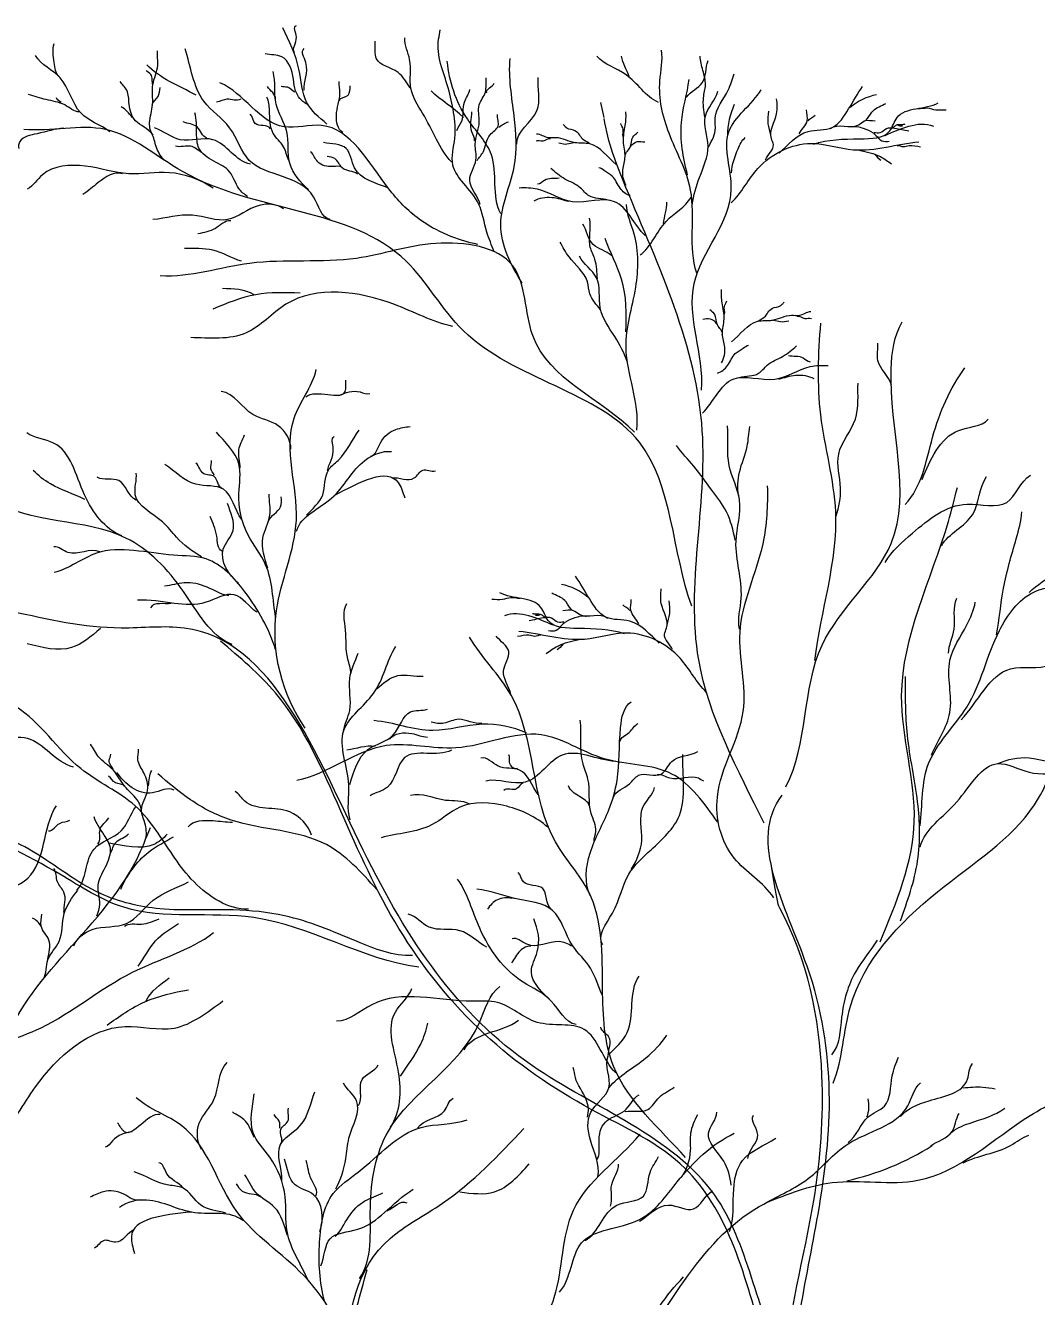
# Model space of a CAD drawing. Header units: millimetres. Extents: x 61831 to 121408, y 302 to 24841.
# Drawn here: x 84908 to 85851, y 19308 to 20492 of the extents above; entities that cross this region are included whole.
import ezdxf

# ---------------------------------------------------------------- set-up
doc = ezdxf.new("R2010")
doc.units = ezdxf.units.MM

# ---------------------------------------------------------------- blocks, each defined once
blk = doc.blocks.new('A$C402D241F')
at = {"color": 72}
for points in [[(1305.7, 6414.4), (1302.6, 6428.5)], [(1279.2, 6391.3), (1269.4, 6389.5), (1263.4, 6390.5)], [(1557.5, 6380.3), (1560.4, 6376.9), (1563.2, 6374.9)], [(1461.6, 6226.2), (1471.5, 6224.4), (1477.4, 6225.4)], [(1267.5, 5924.6), (1264.7, 5921.2), (1261.8, 5919.1)]]:
    blk.add_lwpolyline(points, dxfattribs=at)
for centre, radius, start, end in [((1569.2, 6383.6), 53, 100.9051, 130.5079), ((1494.2, 6396.6), 73.9, 155.894, 179.06), ((1255.9, 5927.9), 53, 49.4921, 79.0949), ((1479.5, 5665), 245.4, 282.2302, 302.3807)]:
    blk.add_arc(centre, radius, start, end, dxfattribs=at)
for points, start_tangent, end_tangent in [([(1017.2, 6474.8), (1019, 6489.4), (1019, 6500.2)], (-0.545181, 0.838318), (0.957846, 0.287281)), ([(1163.5, 6373.3), (1149.6, 6394.1), (1136.4, 6418.7), (1125.7, 6441.4), (1124.5, 6468.5), (1120, 6488.6)], (-0.721391, 0.692528), (0.073914, 0.997265)), ([(1203.2, 6289.6), (1196.3, 6307.9), (1188.7, 6334.3), (1174.8, 6353.2), (1164.8, 6370.2), (1166.6, 6395.4), (1165.4, 6419.3), (1160.4, 6442), (1151.5, 6487.4), (1152.8, 6496.2)], (-0.342034, 0.939687), (0, 1)), ([(798.3, 6452.8), (793.5, 6465.8), (793.5, 6483.3)], (-0.817702, 0.575642), (0.315976, 0.948767)), ([(885.8, 6398.4), (882.4, 6409.6), (885.1, 6426.5), (885.4, 6445.2), (889.9, 6462.9), (889.6, 6476.7)], (-0.76581, 0.643066), (0.037069, 0.999313)), ([(1050.6, 6319.5), (1035, 6340.6), (975.2, 6374.6), (956.9, 6404.9), (932.9, 6429.7), (915.5, 6478.4)], (-0.983822, 0.179149), (-0.307988, 0.95139)), ([(1026.4, 6440), (1027.8, 6465.7), (1026.4, 6478.6)], (-0.112322, 0.993672), (0.846382, 0.532576)), ([(1125, 6442), (1113.7, 6456.5), (1093.6, 6469.1), (1092.3, 6485.5)], (-0.569705, 0.82185), (-0.138227, 0.990401)), ([(1391.8, 6269.6), (1386.1, 6347), (1366, 6399.9), (1357.5, 6448.6), (1358.9, 6477.2)], (-0.316492, 0.948595), (-0.172812, 0.984955)), ([(845.3, 6401.3), (818.2, 6418.8), (799.1, 6451.4), (776, 6472.2)], (-0.796112, 0.60515), (-0.491849, 0.87068)), ([(925.6, 6435.3), (900.8, 6448.1), (879.7, 6463.7)], (-0.87421, 0.485548), (-0.69396, 0.720013)), ([(1028.5, 6427.1), (1018.3, 6439.3), (1016.3, 6450.1), (1005.4, 6471.1), (989.9, 6473.8)], (-0.893798, 0.448471), (-0.967011, 0.254733)), ([(1209.3, 6325), (1200.6, 6379.8), (1178.2, 6413.3), (1159.5, 6466.9)], (-0.464694, 0.885471), (-0.106279, 0.994336)), ([(1229.2, 6260.3), (1209.3, 6315), (1221.8, 6368.6), (1221.8, 6415.8), (1218, 6469.3)], (-0.522515, 0.85263), (0.084635, 0.996412)), ([(1356.1, 6428.5), (1326, 6454.3), (1298.7, 6471.5)], (-0.911632, 0.411008), (-0.666904, 0.745144)), ([(1328.8, 6452.8), (1321.7, 6471.5)], (-0.362719, 0.931899), (-0.231427, 0.972852)), ([(1382.3, 6433.5), (1396.9, 6446.8), (1402.3, 6467.5)], (0.56748, 0.823387), (0.316627, 0.94855)), ([(1399.3, 6414.7), (1398.1, 6432.9), (1399.9, 6445), (1397.5, 6458.4), (1395, 6471.7)], (-0.09646, 0.995337), (-0.057133, 0.998367)), ([(885.4, 6444.5), (883.6, 6454.6), (879.1, 6458.4)], (-0.299612, 0.954061), (-0.624514, 0.781014)), ([(1030.3, 6347.4), (1012.9, 6371.9), (1010.1, 6401.3), (1000.1, 6427), (997.3, 6457.3)], (-0.740367, 0.672203), (-0.280106, 0.959969)), ([(1224.2, 6389.7), (1242.9, 6420.8), (1244.2, 6451.9)], (-0.059701, 0.998216), (0.066096, 0.997813)), ([(1402.3, 6386.2), (1409, 6402.5), (1409, 6414.1), (1421.1, 6440.1), (1426.6, 6455.3)], (0.442149, 0.896942), (0.306265, 0.951946)), ([(895.6, 6375.2), (888.4, 6387.5), (884.3, 6399.5), (869.3, 6411.5), (863.3, 6426.9), (861, 6440), (855, 6447.9)], (-0.67687, 0.736103), (-0.58924, 0.807958)), ([(884.7, 6426.5), (890.3, 6434), (892.2, 6442.6)], (0.192443, 0.981308), (0.300911, 0.953652)), ([(1188.1, 6296.4), (1133.4, 6320), (1104.7, 6348.6), (1042.5, 6407.1), (1007.6, 6405.9), (947.9, 6446.9)], (-0.981577, 0.191066), (-0.920281, 0.391257)), ([(999.7, 6431.4), (992, 6443.4)], (0.042728, 0.999087), (-0.575865, 0.817545)), ([(1017.7, 6438), (1010.8, 6442.7), (1004.8, 6443.4)], (-0.919448, 0.393212), (-0.917373, 0.398029)), ([(1062.3, 6400.7), (1056.3, 6416.3), (1059.6, 6437.3), (1058.9, 6448.1)], (-0.85755, 0.5144), (0, 1)), ([(1058.9, 6430.5), (1067.1, 6435.3), (1069.1, 6444)], (0.406001, 0.913873), (0.071424, 0.997446)), ([(1168.5, 6402.3), (1173, 6411.1), (1175.5, 6428.8), (1180.5, 6440.7)], (0.296315, 0.95509), (0.107685, 0.994185)), ([(1190, 6333.7), (1180.5, 6356.3), (1186.2, 6375.2), (1185.6, 6389.7), (1189.3, 6410.5), (1189.3, 6426.2), (1195, 6438.2), (1195.7, 6451.4)], (-0.207149, 0.978309), (0.084778, 0.9964)), ([(1196.3, 6437.6), (1203.2, 6446.4)], (-0.33789, 0.941186), (0.387672, 0.921797)), ([(1383.2, 6361.3), (1377.5, 6409.9), (1384.7, 6450)], (-0.242592, 0.970128), (0.120018, 0.992772)), ([(1396.3, 6160.8), (1389.4, 6260.2), (1424, 6348), (1421.7, 6401.1), (1451.8, 6440.4)], (0.073378, 0.997304), (0.512334, 0.858786)), ([(1468.4, 6381.2), (1495.5, 6401.5), (1517.8, 6405.2), (1533.2, 6422.5), (1546.2, 6443.5)], (0.734587, 0.678514), (0.554873, 0.831935)), ([(817, 6419.7), (803.4, 6426.2), (786, 6431.2), (769.6, 6435.8)], (-0.999964, 0.008427), (-0.978397, 0.206737)), ([(800, 6428.4), (795.6, 6432.7)], (-0.730696, 0.682703), (-0.326628, 0.945153)), ([(967.2, 6431.6), (954.4, 6431.6), (944.8, 6428.8)], (-0.809864, -0.586617), (-0.994549, -0.104274)), ([(1012, 6374.5), (1007.1, 6387.3), (997.5, 6399.7), (994, 6421.2), (991.6, 6433.6)], (-0.421869, 0.906657), (-0.442971, 0.896536)), ([(1174.5, 6414.6), (1144.6, 6439.5)], (-0.702733, 0.711454), (-0.683797, 0.729672)), ([(1387.7, 6333.4), (1394.4, 6358.8), (1402.3, 6388), (1399.9, 6415.9), (1411.4, 6438.9)], (0.133746, 0.991016), (0.225211, 0.97431)), ([(1455.9, 6375.2), (1463.2, 6389.4), (1461.3, 6395), (1466.2, 6418.1), (1466.2, 6431.8)], (0.349502, 0.936936), (-0.111816, 0.993729)), ([(1500.4, 6389.8), (1543.7, 6394.7), (1571.5, 6402.1), (1578.3, 6414.5), (1616.6, 6428.1)], (0.95137, 0.308052), (0.871055, 0.491186)), ([(866.3, 6414.5), (855.8, 6424.6)], (-0.590013, 0.807394), (-0.87425, 0.485476)), ([(973.8, 6341), (965.5, 6348.4), (956.9, 6364), (942.2, 6373.9), (928.3, 6386.1), (926.1, 6399.5), (924.4, 6419)], (-0.865897, 0.500222), (-0.295555, 0.955326)), ([(994.8, 6404.1), (980.8, 6408.9), (976, 6417.7)], (-0.439827, 0.898083), (-0.778813, 0.627257)), ([(1184.9, 6392.9), (1182.4, 6401.1), (1182.4, 6419.9)], (0.23863, 0.971111), (0.014588, 0.999894)), ([(1187.4, 6374.6), (1193.1, 6382.8), (1199.4, 6398.5), (1207, 6406.7), (1206.4, 6417.4)], (0.51487, 0.857268), (0.181543, 0.983383)), ([(1326.1, 6351.4), (1323, 6365.9), (1325.1, 6378.3), (1323.5, 6392.1), (1325.3, 6407.1), (1325.8, 6419.8)], (-0.526351, 0.850267), (-0.083036, 0.996547)), ([(1460.8, 6398), (1458.4, 6408.8), (1458.8, 6420.5)], (-0.140729, 0.990048), (0.07714, 0.99702)), ([(1487.3, 6399.2), (1494.7, 6411.4), (1494.1, 6421.7)], (0.368341, 0.929691), (0.023791, 0.999717)), ([(1495.6, 6411.4), (1502, 6416.8)], (0.432044, 0.901852), (0.548777, 0.835969)), ([(1549.1, 6411.9), (1554.8, 6419.5), (1566.4, 6426.8), (1568, 6427.6)], (0.826474, 0.562974), (0.883587, 0.468266)), ([(1597.7, 6422.5), (1606.3, 6423.4), (1614.3, 6421.7), (1624, 6421.7)], (0.996963, 0.077871), (0.998228, -0.059497)), ([(802.6, 6404.6), (777.6, 6399.4), (761.6, 6392.1), (760.7, 6385.6)], (-0.998153, -0.060753), (0.369543, -0.929214)), ([(1387.1, 5959.7), (1338.5, 6112.3), (1174.4, 6216.2), (1121.2, 6280.9), (913.1, 6364.2), (841.4, 6403.4), (765.1, 6403.4)], (-0.334334, 0.942454), (-0.995821, 0.091331)), ([(976.2, 6371), (941.3, 6393.9), (910.9, 6393.9), (887, 6404.9)], (-0.982608, 0.185694), (-0.945301, 0.326199)), ([(935.7, 6395.7), (926.5, 6405.8), (913.6, 6410.5)], (-0.975614, 0.219492), (-0.900874, 0.43408)), ([(1207.6, 6405.5), (1216.5, 6410.5)], (0.779975, 0.62581), (0.966443, 0.256882)), ([(1291.6, 6390.5), (1285.2, 6394.7), (1282.1, 6399.3), (1276.9, 6402.7), (1269.4, 6405.8), (1267.5, 6407.9)], (-0.829135, 0.559048), (-0.87003, 0.493)), ([(1454.5, 5757.9), (1393.6, 5910), (1397, 6123), (1325.9, 6349.5), (1305.7, 6413.7)], (-0.439112, 0.898432), (-0.141235, 0.989976)), ([(1323.3, 6396.7), (1323.3, 6403.8), (1321.2, 6408.9)], (-0.304016, 0.952667), (-0.131616, 0.991301)), ([(1516.3, 6404.2), (1542.5, 6407.7), (1548, 6411.4), (1557.9, 6411.4)], (0.75164, 0.659573), (0.999136, -0.041557)), ([(1535.9, 6405.7), (1546.9, 6404.6), (1556.1, 6400.3), (1558.7, 6397.9), (1564.2, 6392.8), (1571.1, 6392.5)], (0.929874, 0.367878), (0.997131, 0.0757)), ([(1557, 6400.5), (1562.5, 6400.5), (1568.5, 6404.3), (1576, 6404.6), (1589.3, 6402)], (0.998606, 0.052791), (0.978086, -0.208203)), ([(1567.1, 6397.8), (1589.4, 6406.5), (1612.2, 6406.5)], (0.916132, 0.400878), (0.918881, -0.394534)), ([(1570.8, 6405), (1575.2, 6405.7), (1577.7, 6407.6), (1582.8, 6408.1), (1586, 6408.5)], (0.996804, 0.079882), (0.967463, 0.253013)), ([(1578.8, 6407.7), (1581, 6406.7), (1583.4, 6406.7)], (0.969916, -0.243442), (0.991083, -0.133244)), ([(1255.6, 6394.7), (1248.4, 6392.6), (1242.2, 6392.6)], (-0.926545, 0.376184), (-0.900405, -0.435053)), ([(1316.8, 6370.9), (1292.2, 6390), (1278.5, 6391.1), (1260.9, 6395.7), (1253.5, 6395.7), (1242.7, 6399.1)], (-0.786474, 0.617624), (-0.999905, 0.013769)), ([(1325.3, 6377.8), (1329.7, 6386.6), (1332.3, 6396.2), (1337, 6400.9)], (-0.288454, 0.957494), (0.736359, 0.676591)), ([(1330.2, 6387.7), (1336.2, 6392.1), (1343.5, 6391.8)], (0.641992, 0.766711), (0.993512, -0.113724)), ([(1424.2, 6363.1), (1430.3, 6385.5), (1437, 6395.8)], (0.065642, 0.997843), (0.787158, 0.616751)), ([(930.7, 6382.1), (920.5, 6387.8), (906.6, 6387.8)], (-0.868141, 0.496317), (-0.953192, 0.302366)), ([(1061.8, 6368), (1053, 6368.9), (1038.9, 6373.3), (1032.3, 6382.6)], (-0.791751, 0.610843), (-0.755548, 0.655094)), ([(1104.4, 6349), (1073.2, 6367.7), (1065.4, 6385.7), (1044.4, 6391.2)], (-0.934837, 0.355077), (-0.985014, 0.172476)), ([(1424, 6335.1), (1448.8, 6367.2), (1498.2, 6390.4), (1537.6, 6384.6), (1598.7, 6391.9)], (0.719808, 0.694173), (0.995946, 0.089952)), ([(1578.5, 6388.5), (1584.1, 6387.5), (1589.5, 6388.4), (1600.2, 6387.3)], (0.999496, 0.031738), (0.993382, -0.114853)), ([(941.5, 6348.9), (900.8, 6363.2), (863.1, 6362.2), (822.3, 6369.3), (782.6, 6361.2), (768.3, 6347.9)], (-0.83978, 0.542927), (-0.887846, -0.460142)), ([(1075.9, 6361.9), (1061.8, 6367.6), (1054.8, 6376.4), (1047.7, 6378.2)], (-0.787205, 0.616691), (-0.980602, 0.19601)), ([(857, 6362.2), (834.6, 6354), (820.3, 6342.8)], (-0.939194, 0.343386), (-0.82238, -0.568938)), ([(1263.7, 6358.2), (1249.9, 6356), (1243.6, 6352.4)], (-0.977964, -0.208771), (-0.998472, -0.055261)), ([(1309.4, 6337.6), (1291.5, 6341.6), (1283.4, 6349.2), (1269.1, 6357.3), (1256.1, 6367.2)], (-0.946525, 0.322631), (-0.73789, 0.674921)), ([(1329.7, 6341.8), (1320.4, 6348.8), (1313.1, 6360), (1305.9, 6364.9), (1300.7, 6367.7)], (-0.962666, 0.27069), (-0.99118, 0.132523)), ([(1343.8, 6304.6), (1315.3, 6336.2), (1276.2, 6336.2), (1243.5, 6347.8), (1226.6, 6348.9)], (-0.722907, 0.690946), (-0.99955, -0.030004)), ([(1007, 6329.7), (984.5, 6332.8), (954.9, 6319.5), (922.2, 6323.6), (885.4, 6319.5)], (-0.827181, 0.561936), (-0.996096, -0.088278)), ([(1272.7, 6336.3), (1257, 6339.9), (1240, 6336.7)], (-0.967956, 0.251119), (-0.873883, -0.486136)), ([(1336, 6123.7), (1326, 6200.6), (1335, 6256.5), (1333.6, 6305.9), (1326.4, 6333.7)], (0.118745, 0.992925), (-0.029315, 0.99957)), ([(1339, 6286.6), (1363.3, 6317.9), (1386.5, 6340.2)], (0.810048, 0.586363), (0.502979, 0.864298)), ([(1360.8, 6315.9), (1364, 6335.6)], (0.167389, 0.985891), (0.030537, 0.999534)), ([(957.9, 6318.5), (943.6, 6311.3), (927.3, 6306.2)], (-0.992329, 0.123624), (-0.96851, -0.248973)), ([(1312.3, 6286.1), (1295.4, 6296.3), (1285.8, 6315.4)], (-0.721831, 0.692069), (-0.501364, 0.865236)), ([(1299.4, 6264.3), (1297, 6282.4), (1292.7, 6293.9), (1292.4, 6307.4), (1292.1, 6321)], (-0.106192, 0.994346), (-0.145322, 0.989384)), ([(1333.9, 6121.7), (1239.1, 6211.8), (1220.6, 6276.5), (1148.9, 6297.3), (1074.9, 6283.4), (975.5, 6278.8), (892.3, 6267.2)], (-0.707412, 0.706802), (-0.997992, 0.063333)), ([(1302.2, 6235.7), (1292.4, 6250.4), (1290, 6261.7), (1272.9, 6284.8), (1264.5, 6298.6)], (-0.613903, 0.789381), (-0.4919, 0.870652)), ([(1325.9, 6215.2), (1321.8, 6264), (1306.6, 6301.8)], (0.042021, 0.999117), (-0.317708, 0.948189)), ([(967.9, 6280.7), (941.3, 6291), (914.7, 6292.5)], (-0.947682, 0.319215), (-0.99981, -0.019506)), ([(1327.2, 6187), (1315.5, 6210.6), (1301.9, 6237.5), (1298.6, 6265.3), (1282.7, 6285.6)], (-0.3308, 0.943701), (-0.417018, 0.908898)), ([(1164.7, 6220), (1109.9, 6240.7), (1009.3, 6240.7), (972.4, 6214.1), (920.6, 6209.7)], (-0.9777, 0.210005), (-0.999706, 0.024244)), ([(979.7, 6249.6), (950.2, 6255.5)], (-0.831963, 0.554831), (-0.99666, 0.081662)), ([(1414.8, 6186.3), (1417.9, 6200.8), (1415.8, 6213.2), (1417.3, 6226.9), (1415.5, 6242), (1415, 6254.6)], (0.526351, 0.850267), (0.083036, 0.996547)), ([(1417.6, 6231.6), (1417.6, 6238.6), (1419.7, 6243.8)], (0.304016, 0.952667), (0.131616, 0.991301)), ([(1449.2, 6225.4), (1455.7, 6229.6), (1458.8, 6234.2), (1464, 6237.6), (1471.5, 6240.7), (1473.3, 6242.8)], (0.829135, 0.559048), (0.87003, 0.493)), ([(1410.6, 6222.6), (1404.6, 6226.9), (1397.4, 6226.7)], (-0.641992, 0.766711), (-0.993512, -0.113724)), ([(1415.5, 6212.7), (1411.1, 6221.5), (1408.5, 6231.1), (1403.9, 6235.7)], (0.288454, 0.957494), (-0.736359, 0.676591)), ([(1424.1, 6205.8), (1448.7, 6224.9), (1462.3, 6226), (1480, 6230.5), (1487.4, 6230.5), (1498.1, 6234)], (0.786474, 0.617624), (0.999905, 0.013769)), ([(1485.2, 6229.6), (1492.5, 6227.5), (1498.7, 6227.5)], (0.926545, 0.376184), (0.900405, -0.435053)), ([(1474.8, 5791.7), (1508.6, 5923.6), (1572.8, 6018.2), (1572.8, 6180.5), (1583, 6224.4)], (0.469366, 0.883004), (0.492187, 0.87049)), ([(1501.7, 5909.1), (1521.2, 6047.5), (1507.3, 6137.7), (1507.3, 6223.2)], (0.122748, 0.992438), (0.077788, 0.99697)), ([(1573, 6165.7), (1560.4, 6188.5), (1560.4, 6204.5)], (-0.24275, 0.970089), (-0.12141, 0.992602)), ([(1411.1, 6176.7), (1420.5, 6183.7), (1427.7, 6194.8), (1435, 6199.8), (1440.1, 6202.6)], (0.962666, 0.27069), (0.99118, 0.132523)), ([(1431.5, 6172.5), (1449.4, 6176.5), (1457.4, 6184.1), (1471.8, 6192.2), (1484.7, 6202)], (0.946525, 0.322631), (0.73789, 0.674921)), ([(1477.1, 6193.1), (1491, 6190.8), (1497.3, 6187.3)], (0.977964, -0.208771), (0.998472, -0.055261)), ([(1027.3, 5846.4), (1000.5, 5955.5), (1019, 6039.9), (1017, 6134.6), (1037.6, 6179.9)], (-0.579088, 0.815265), (0.233415, 0.972377)), ([(1397.1, 6139.4), (1425.6, 6171.1), (1464.6, 6171.1), (1497.4, 6182.7), (1514.3, 6183.8)], (0.722907, 0.690946), (0.99955, -0.030004)), ([(1585.9, 6054.5), (1611.4, 6116.9), (1641.4, 6181.6)], (0.695176, 0.718839), (0.589336, 0.807888)), ([(1027.8, 6154.5), (1064.5, 6159.7), (1065.2, 6170.2)], (0.737996, 0.674805), (0.104818, 0.994491)), ([(1468.2, 6171.1), (1483.8, 6174.7), (1500.9, 6171.6)], (0.967956, 0.251119), (0.873883, -0.486136)), ([(1014, 6106), (1002.2, 6127.6), (978.6, 6138.1), (949.1, 6159.7)], (-0.01063, 0.999944), (-0.990638, 0.136518)), ([(1058.6, 6155.8), (1078.3, 6159.1), (1087.5, 6157.8)], (0.917071, 0.398724), (0.888694, 0.458502)), ([(1521.5, 6043.8), (1525.7, 6069.5), (1524, 6101.3), (1539.5, 6133.9), (1542, 6167.4)], (0.348949, 0.937142), (0.035045, 0.999386)), ([(1601.6, 6077.7), (1635.9, 6123.4), (1663.3, 6133.7)], (0.383081, 0.923715), (0.680159, 0.733065)), ([(856.5, 6025.1), (821.7, 6063.5), (793, 6111.5), (768, 6121.1)], (-0.920664, 0.390356), (-0.802945, 0.596053)), ([(999.9, 5948.9), (990.4, 5998.4), (974, 6026), (965.5, 6064.7), (965.5, 6092.2), (944.5, 6121.7)], (-0.185262, 0.982689), (-0.65845, 0.752624)), ([(1028.5, 6044.4), (1043.5, 6063.4), (1048.8, 6086.3), (1058, 6095.5), (1077.6, 6123.7)], (0.651576, 0.758583), (0.604165, 0.796859)), ([(1088.2, 6099.4), (1097.3, 6111.9), (1111.7, 6124.3), (1124.9, 6127)], (0.970463, 0.241248), (0.990552, 0.13714)), ([(1431.7, 5938.5), (1433.2, 5967.3), (1428.4, 6020.2), (1431.7, 6058.6), (1422, 6090.7), (1420.4, 6127.5)], (-0.220315, 0.975429), (-0.090841, 0.995865)), ([(1430.8, 6062.8), (1431.6, 6084.5), (1438.8, 6108.5), (1441.2, 6126.9)], (-0.178384, 0.983961), (0.164892, 0.986312)), ([(966.8, 6088.3), (965.5, 6105.3), (970.7, 6119.1)], (-0.046794, 0.998905), (0.334956, 0.942234)), ([(1048, 6085.6), (1053.4, 6106.6), (1054.1, 6117.8)], (0.142152, 0.989845), (0.817269, 0.576256)), ([(1427.6, 6021.2), (1419.5, 6047.6), (1405.9, 6067.6), (1389.1, 6090.1), (1373.1, 6109.3)], (-0.201025, 0.979586), (-0.538906, 0.842366)), ([(1019, 6029.6), (1052, 6060.5), (1082.9, 6095.5), (1107.6, 6103.7)], (0.283887, 0.958858), (0.993907, -0.110225)), ([(822.2, 6059.2), (790, 6073.6), (773.8, 6086.1)], (-0.89939, 0.437147), (-0.721455, 0.692462)), ([(968.1, 6040.4), (951.1, 6068.6), (925.5, 6073.2), (896.6, 6091.6)], (-0.606837, 0.794826), (-0.839713, 0.54303)), ([(949.7, 6069.3), (942.5, 6080.4), (932.7, 6083), (925.5, 6092.9)], (-0.925417, 0.378951), (-0.756963, 0.653458)), ([(942.5, 6081.7), (939.3, 6087.6), (939.9, 6095.5)], (-0.336869, 0.941551), (-0.301472, 0.953475)), ([(1107.8, 6079.1), (1128.8, 6079.1), (1136.7, 6086.3), (1148.5, 6085.6)], (0.985204, 0.171384), (0.980647, 0.195786)), ([(959.1, 5924.2), (914, 5973.3), (860.2, 6023.2), (733.4, 6059.7), (698.9, 6077)], (-0.930195, 0.367065), (-0.999704, 0.024337)), ([(870, 6058.4), (853.8, 6076.6), (833.6, 6079.7)], (-0.922084, 0.38699), (-0.866206, 0.499688)), ([(930.7, 6005.8), (907.5, 6024), (894.3, 6038.2), (869, 6063.5), (870, 6083.7)], (-0.879237, 0.476384), (-0.105458, 0.994424)), ([(1567.1, 6000.5), (1592.7, 6027.7), (1643.7, 6054.7), (1680.4, 6056.3), (1702.7, 6081.8)], (0.512072, 0.858942), (0.862215, 0.506542)), ([(1619.6, 6016), (1648.5, 6044.9), (1661.7, 6080.5)], (0.506326, 0.862342), (0.562021, 0.827123)), ([(992.4, 5995.2), (987.8, 6023.4), (994.3, 6044.4), (993.7, 6064)], (-0.304539, 0.9525), (0, 1)), ([(993, 6038.8), (1004.2, 6052.2), (1004.8, 6061.4)], (0.355097, 0.93483), (-0.130271, 0.991478)), ([(1463.5, 5688.5), (1426.6, 5725.4), (1411, 5782.2), (1435.1, 5861.7), (1432.2, 5935.4), (1453.5, 6017.8), (1457.8, 6071.7)], (-0.547036, 0.837109), (-0.028307, 0.999599)), ([(965.1, 5981.3), (951, 6012.9), (960.1, 6030.1), (955, 6055.4)], (-0.8012, 0.598397), (-0.290597, 0.956845)), ([(949.9, 6010.9), (944.9, 6025), (938.8, 6043.2)], (-0.901098, 0.433615), (-0.338333, 0.941026)), ([(1670.9, 5933.1), (1677.5, 5976.5), (1689.3, 6022.5), (1694.6, 6047.6)], (0.179026, 0.983844), (0.070841, 0.997488)), ([(1701.2, 5972.6), (1724.9, 5992.3), (1739.4, 6034.4)], (0.707186, 0.707028), (0.276994, 0.960872)), ([(836, 6010.3), (806.3, 6009.8), (793.1, 6014.9)], (-0.899138, 0.437665), (-0.991253, -0.131972)), ([(999.7, 5919.4), (971, 5973.2), (935.1, 6003.7), (904.7, 6007.2), (833, 6009.1), (793.5, 5991.1)], (-0.298382, 0.954447), (-0.970209, -0.242271)), ([(956.1, 5969.4), (935.8, 5977.5), (914.6, 5981.5), (896.3, 5978.5)], (-0.98837, 0.152069), (-0.997664, -0.068317)), ([(1356.7, 5925.4), (1329.5, 5945.8), (1307.3, 5949.5), (1291.8, 5966.8), (1278.9, 5987.8)], (-0.734587, 0.678514), (-0.554873, 0.831935)), ([(1599.8, 5755.4), (1607.7, 5813.3), (1643.3, 5865.9), (1673.6, 5937), (1705.1, 5972.6), (1760.5, 5985.7)], (0.120752, 0.992683), (0.91741, 0.397943)), ([(982.3, 5954.2), (961.1, 5970.4), (934.8, 5963.4), (905.4, 5962.3), (871, 5965.4)], (-0.843374, 0.537327), (-0.998483, -0.055064)), ([(1227.3, 5966.8), (1218.8, 5967.7), (1210.8, 5965.9), (1201, 5965.9)], (-0.996963, 0.077871), (-0.998228, -0.059497)), ([(1324.6, 5934), (1281.3, 5939), (1253.6, 5946.4), (1246.7, 5958.7), (1208.5, 5972.3)], (-0.95137, 0.308052), (-0.871055, 0.491186)), ([(1275.9, 5956.1), (1270.2, 5963.8), (1258.6, 5971), (1257, 5971.8)], (-0.826474, 0.562974), (-0.883587, 0.468266)), ([(1369.1, 5919.4), (1361.8, 5933.6), (1363.7, 5939.3), (1358.8, 5962.3), (1358.8, 5976)], (-0.349502, 0.936936), (0.111816, 0.993729)), ([(1626.2, 5916), (1631.4, 5938.3), (1634, 5967.3)], (0.022408, 0.999749), (0.440859, 0.897577)), ([(1473.4, 5254.3), (1408.5, 5411.7), (1238.8, 5532.1), (1081.3, 5732.7), (914.6, 5939.4), (855.9, 5939.4), (754, 5954.8)], (-0.464328, 0.885663), (-0.976956, 0.213439)), ([(902.4, 5962.3), (883.2, 5958.3)], (-0.990292, -0.138999), (-0.474907, -0.880036)), ([(1070, 5897.2), (1066.8, 5910.8), (1064.8, 5937.5), (1066.1, 5962.2)], (-0.05507, 0.998482), (0.552762, 0.833339)), ([(1308.7, 5948.4), (1282.6, 5952), (1277, 5955.6), (1267.1, 5955.6)], (-0.75164, 0.659573), (-0.999136, -0.041557)), ([(1329.4, 5955.7), (1323, 5961.1)], (-0.432044, 0.901852), (-0.548777, 0.835969)), ([(1337.8, 5943.4), (1330.4, 5955.7), (1330.9, 5966)], (-0.368341, 0.929691), (-0.023791, 0.999717)), ([(1364.2, 5942.2), (1366.7, 5953), (1366.2, 5964.8)], (0.140729, 0.990048), (-0.07714, 0.99702)), ([(1610.4, 5821.2), (1627.5, 5860.7), (1627.5, 5909.4), (1643.3, 5942.3), (1651.2, 5963.4)], (0.372723, 0.927943), (0.191007, 0.981589)), ([(1257.9, 5942.1), (1235.6, 5950.7), (1212.8, 5950.7)], (-0.916132, 0.400878), (-0.918881, -0.394534)), ([(1268, 5944.8), (1262.6, 5944.8), (1256.5, 5948.6), (1249, 5948.8), (1235.7, 5946.2)], (-0.998606, 0.052791), (-0.978086, -0.208203)), ([(1254.2, 5949.3), (1249.8, 5950), (1247.3, 5951.8), (1242.2, 5952.3), (1239, 5952.8)], (-0.996804, 0.079882), (-0.967463, 0.253013)), ([(1246.2, 5952), (1244, 5951), (1241.6, 5951)], (-0.969916, -0.243442), (-0.991083, -0.133244)), ([(1289.1, 5950), (1278.2, 5948.8), (1268.9, 5944.5), (1266.3, 5942.2), (1260.8, 5937), (1253.9, 5936.7)], (-0.929874, 0.367878), (-0.997131, 0.0757)), ([(1381.4, 5446.6), (1314.4, 5531.6), (1304.1, 5603.8), (1291.2, 5694), (1260.3, 5740.4), (1219, 5876.9), (1180.3, 5931.1)], (-0.661982, 0.749519), (-0.496021, 0.86831)), ([(1218.7, 5877.6), (1211.9, 5899.8), (1216.8, 5917.7), (1205.1, 5931.9)], (-0.189545, 0.981872), (-0.593731, 0.804664)), ([(1246.5, 5932.8), (1241, 5931.7), (1235.5, 5932.7), (1224.9, 5931.5)], (-0.999496, 0.031738), (-0.993382, -0.114853)), ([(1401, 5879.4), (1376.3, 5911.4), (1326.8, 5934.7), (1287.4, 5928.9), (1226.3, 5936.2)], (-0.719808, 0.694173), (-0.995946, 0.089952)), ([(1069, 5761.1), (1067.8, 5793.4), (1063.2, 5844.1), (1090.8, 5878.6), (1111.6, 5922.4)], (-0.291088, 0.956696), (0.52853, 0.848915)), ([(1638, 5854.1), (1684.1, 5901.5), (1721, 5905.4), (1742, 5921.2), (1797.3, 5927.8)], (0.707393, 0.706821), (0.964942, 0.262462)), ([(1062.9, 5843.9), (1068.7, 5862.7), (1068.7, 5892.6), (1076.5, 5916)], (0.153376, 0.988168), (0.316652, 0.948542)), ([(1094.1, 5882.9), (1113.6, 5895.2), (1137.1, 5894.6)], (0.73532, 0.67772), (0.996819, 0.079702)), ([(974.4, 5677.8), (923.7, 5703.2), (890.3, 5748.5), (868.9, 5773.9), (818.2, 5808.6), (758.1, 5866), (667.3, 5890)], (-0.9998, -0.02), (-0.961487, 0.27485)), ([(1068.7, 5793.8), (1085.6, 5826.3), (1109.1, 5840), (1125.4, 5861.4), (1141, 5864)], (0.293842, 0.955854), (0.944665, 0.328038)), ([(1292.5, 5690.6), (1292.5, 5730), (1310, 5770.4), (1317.6, 5797.7), (1320.9, 5846.9), (1330.8, 5870.9)], (-0.42088, 0.907116), (0.842806, 0.538218)), ([(1233.3, 5841.8), (1192.1, 5849.9), (1146.2, 5844.1), (1091.2, 5853.3)], (-0.917045, 0.398784), (-0.996217, 0.086903)), ([(1191.7, 5850.9), (1170, 5854.5), (1156.4, 5850.9), (1144.6, 5851.8)], (-0.978838, -0.204637), (-0.957118, 0.289697)), ([(1296.2, 5741.1), (1297.8, 5750.1), (1293.5, 5767), (1290.5, 5798.9), (1285.9, 5813.2), (1283.3, 5853.7)], (-0.00922, 0.999957), (-0.129185, 0.991621)), ([(1320.6, 5833.9), (1329, 5842.3), (1337.4, 5850.6)], (0.036178, 0.999345), (0.932287, 0.36172)), ([(811.5, 5809.9), (768.8, 5836.6), (712.8, 5824.6), (663.3, 5833.9), (593.9, 5841.9)], (-0.969489, 0.245133), (-0.988719, -0.149784)), ([(1411.3, 5758.9), (1368.7, 5803.6), (1305.7, 5817.8), (1246.8, 5840.1), (1167.6, 5827.9), (1102.5, 5830), (1019.3, 5797.5)], (-0.5887, 0.808352), (-0.980603, -0.196002)), ([(1105.8, 5836.1), (1126.6, 5841.3), (1141, 5838)], (0.62316, 0.782095), (1, 0)), ([(1672.2, 5813.3), (1701.2, 5818.6), (1735.4, 5817.3), (1753.9, 5837), (1793.4, 5841)], (0.911847, 0.41053), (0.92083, 0.389963)), ([(874.1, 5768.4), (870.7, 5779.6), (859.1, 5792.2), (848.3, 5807.5), (834.8, 5819.6), (827.3, 5831.4)], (0.276999, 0.96087), (-0.5881, 0.808788)), ([(879, 5743.7), (878, 5757.9), (874.8, 5770.2), (880.5, 5788.5), (877, 5804.6), (871.5, 5816.8), (872.1, 5826.7)], (0.151288, 0.98849), (0.038478, 0.999259)), ([(1092.3, 5829.2), (1066, 5825.8)], (-0.990089, 0.140439), (-0.9883, -0.152521)), ([(1163.4, 5825.8), (1119.8, 5818.9), (1103.8, 5791.4), (1087.7, 5783.4)], (-0.875872, -0.482543), (-0.855762, -0.517369)), ([(1315.9, 5815.4), (1266.6, 5821.2), (1232.2, 5796), (1195.5, 5797.1)], (-0.998606, 0.052792), (-0.973368, -0.229249)), ([(1314.3, 5782), (1329.1, 5794.4), (1337.7, 5802.4), (1358.7, 5803.6), (1368.6, 5815.3), (1392.7, 5824.6)], (0.266959, 0.963708), (0.853386, 0.52128)), ([(848.8, 5806.9), (844.7, 5816.3), (846.3, 5822)], (-0.283407, 0.959), (0.082783, 0.996568)), ([(1244, 5784.5), (1226.7, 5807.3), (1207, 5811), (1190.9, 5818.4)], (-0.573635, 0.819111), (-0.965645, -0.259865)), ([(1224.9, 5808.6), (1217.5, 5814.7), (1216.8, 5821.5)], (-0.883717, -0.468021), (-0.612478, 0.790488)), ([(1304.5, 5644.7), (1313.3, 5674.2), (1328.6, 5710.3), (1349.3, 5733.2), (1375.6, 5764.9), (1378.8, 5821.7)], (-0.604293, 0.796762), (0.03066, 0.99953)), ([(1599.8, 5735.7), (1634, 5777.8), (1672.2, 5813.3), (1701.2, 5805.4), (1768.3, 5810.7), (1828.9, 5797.5)], (0.26931, 0.963054), (0.955817, -0.293961)), ([(859.4, 5792.4), (850.6, 5795.5), (844.2, 5801.6)], (-0.707024, 0.707189), (-0.781633, 0.623739)), ([(905.1, 5788.6), (884.9, 5786), (851.9, 5805)], (-0.857461, 0.514548), (-0.571464, 0.820627)), ([(881.4, 5792.7), (884.4, 5806.9)], (0.039434, 0.999222), (0.454898, 0.890543)), ([(1355, 5803), (1366.7, 5799.9), (1393.3, 5799.9), (1398.2, 5797.4)], (0.975431, 0.220306), (0.925819, -0.377968)), ([(1230.3, 5795.3), (1224.1, 5789.7), (1212.2, 5788.3)], (-0.999929, -0.011878), (-0.626038, -0.779793)), ([(1292, 5773.8), (1282.5, 5782.8), (1272.5, 5792.7)], (-0.27383, 0.961778), (-0.273397, 0.961901)), ([(1330.8, 5714.6), (1340.6, 5742), (1341.7, 5772.6), (1352.6, 5791.1)], (0.519544, 0.854444), (0.215212, 0.976567)), ([(1033.1, 5746.8), (1012.8, 5768.3), (971, 5778.4), (962.1, 5787.3)], (-0.315896, 0.948794), (-0.850336, 0.526239)), ([(1253.1, 5754), (1214.9, 5773.6), (1171.1, 5772.6), (1144.9, 5756.2), (1097.9, 5744.2)], (-0.74393, 0.668258), (-0.959188, -0.28277)), ([(1179.9, 5775.8), (1158, 5779.1), (1125.3, 5783.5)], (-0.885133, 0.465339), (-0.959257, -0.282534)), ([(1132.9, 5623.9), (979.3, 5670), (858.3, 5679.6), (798.7, 5710.3), (702.7, 5756.4), (606.7, 5771.8)], (-0.99135, 0.131242), (-0.9922, -0.124659)), ([(680.1, 5515.1), (712.4, 5565.3), (720.2, 5605), (739.3, 5688.3), (768.9, 5706.7), (795.6, 5774.1)], (0.70818, 0.706032), (0.545653, 0.838011)), ([(814.5, 5695.3), (830.6, 5733.8), (855.8, 5750.7), (869.5, 5773.2)], (0.712031, 0.702148), (0.602704, 0.797965)), ([(1127.2, 5634.8), (1075.1, 5647.9), (1007.9, 5671.7), (960.2, 5677.1), (892, 5678.2), (836.7, 5692.3), (773.8, 5731.3), (707.7, 5757.3)], (-0.998592, -0.053042), (-0.978238, 0.207487)), ([(788.1, 5750.6), (798.7, 5757.7), (808.2, 5760.7)], (0.999379, -0.035238), (0.883663, 0.468125)), ([(833.1, 5671.7), (835.9, 5682.4), (834.4, 5700.2), (841, 5716.7), (845.8, 5734.5), (840.1, 5746.8), (830.7, 5763.9)], (0.439741, 0.898124), (-0.287479, 0.957787)), ([(834.2, 5738.4), (836.2, 5751.9), (844.3, 5762.9)], (0.687378, 0.7263), (0.505662, 0.862732)), ([(918.3, 5754.4), (941.4, 5760.2), (959.5, 5758.8)], (0.58805, 0.808825), (0.999908, -0.013583)), ([(845.9, 5729.8), (851.3, 5740.3), (862.8, 5748)], (0.443782, 0.896135), (0.622546, 0.782583)), ([(802.5, 5674.6), (802.5, 5693.8), (796.6, 5703.2), (793.1, 5715.7)], (0.030929, 0.999522), (-0.626728, 0.779238)), ([(1256.4, 5677.9), (1248.4, 5697.1), (1230.4, 5703.3), (1225.5, 5712)], (-0.83286, 0.553483), (-0.722143, 0.691743)), ([(783.6, 5612.8), (787.7, 5630.7), (798, 5647.7), (802.9, 5673.7), (815.4, 5695.1)], (0.458128, 0.888886), (0.638925, 0.769269)), ([(811.9, 5643.8), (828.9, 5658.9), (860.8, 5664.4), (885.7, 5686.1), (918.5, 5703.2)], (0.373187, 0.927756), (0.876026, 0.482264)), ([(1279.4, 5570.4), (1256.4, 5592.3), (1230.2, 5609.8), (1189.8, 5660), (1169, 5705.9)], (-0.983528, 0.180755), (-0.577585, 0.816331)), ([(1304.1, 5597.6), (1292.9, 5622.9), (1276.2, 5643.9), (1257.6, 5676.7), (1222.4, 5687.8), (1187.1, 5696.5)], (-0.468762, 0.883325), (-0.994926, 0.100613)), ([(1219.9, 5687.8), (1206.3, 5686.6), (1197, 5677.9)], (-0.970847, 0.2397), (-0.562634, -0.826706)), ([(787.7, 5631.2), (788.6, 5649.1), (781.4, 5662), (781.9, 5673.2)], (0.130797, 0.991409), (-0.062404, 0.998051)), ([(1196.3, 5642.5), (1171.1, 5657.8), (1142.7, 5661.1), (1123.1, 5673.1)], (-0.893418, 0.449226), (-0.973303, 0.229523)), ([(781, 5662), (773.4, 5669.6)], (-0.411742, 0.911301), (-0.89451, 0.447049)), ([(858.9, 5661.9), (874.7, 5663.9), (891.2, 5668.8)], (0.754718, 0.656049), (0.942751, 0.333497)), ([(871.7, 5624.9), (888, 5648.4), (909.3, 5664.4)], (0.608576, 0.793495), (0.840753, 0.541418)), ([(1256.4, 5592.3), (1237.8, 5619.6), (1243.3, 5638.2), (1240, 5668.8)], (-0.723654, 0.690163), (-0.417336, 0.908752)), ([(656.6, 5288.8), (685, 5416.5), (664.3, 5480.5), (712.2, 5537.8), (781.3, 5567.5), (866.4, 5619.1), (942, 5656)], (0.192981, 0.981203), (0.793044, 0.609164)), ([(1275.6, 5643.3), (1263.8, 5647.6), (1233.5, 5645.2), (1219.9, 5650.1)], (-0.825205, 0.564833), (-0.916331, -0.400422)), ([(1559.7, 5648.9), (1539.8, 5619.7), (1526.7, 5577.3), (1517.2, 5542.4)], (-0.530832, -0.847477), (-0.668606, -0.743617)), ([(1237.3, 5643.3), (1227.3, 5639), (1219.3, 5627.9)], (-0.988171, 0.153353), (-0.650857, -0.759201)), ([(879.2, 5592.5), (900.5, 5613.9)], (0.381118, 0.924526), (0.781716, 0.623634)), ([(1309.2, 5542), (1326.9, 5563), (1338.2, 5615.6)], (0.727048, 0.686587), (0.571676, 0.820479)), ([(1316.5, 5525.5), (1287, 5566), (1243.3, 5572.5), (1206.2, 5591.1), (1183.2, 5592.2), (1089.2, 5588.9), (1056.4, 5573.6)], (-0.726166, 0.687519), (-0.999942, -0.010777)), ([(1077.8, 5334), (1087.9, 5399.9), (1104.7, 5471.3), (1189.5, 5572.3), (1208.6, 5605.9)], (0.567375, 0.82346), (0.816213, 0.577751)), ([(1106.7, 5474.9), (1114.1, 5526.2), (1111.2, 5582.1), (1126.6, 5604)], (0.546473, 0.837477), (0.334042, 0.942558)), ([(742.2, 5464.9), (776.1, 5512.5), (859.6, 5568.6), (905.1, 5567.2), (950.6, 5592.4)], (0.6944, 0.719589), (0.816267, 0.577674)), ([(1116.1, 5522.3), (1134.9, 5552.3), (1141.3, 5571.7)], (0.502719, 0.86445), (0.212635, 0.977132)), ([(1175.2, 5547), (1225.8, 5574.5)], (0.481323, 0.876543), (0.789964, 0.613153)), ([(1309.4, 5541.8), (1310.1, 5558.8), (1302.5, 5568)], (-0.019817, 0.999804), (-0.132334, 0.991205)), ([(1310.1, 5511.7), (1344.4, 5539.4), (1363.9, 5560.5)], (0.632135, 0.774858), (0.572782, 0.819708)), ([(1299.6, 5428.9), (1292.8, 5462.9), (1293.1, 5488.8), (1310, 5511.5), (1309.2, 5541.5)], (0.228557, 0.973531), (0.365267, 0.930903)), ([(930.8, 5454.2), (928.6, 5478.7), (942.3, 5500.6), (954.7, 5535)], (-0.548861, 0.835914), (0.746123, 0.665808)), ([(1076.9, 5495), (1080.2, 5519.2), (1095.3, 5533)], (0.54953, 0.835474), (0.440295, 0.897853)), ([(1290, 5484.3), (1288.9, 5500.8), (1278.8, 5521.2), (1276.8, 5530.6)], (0.308054, 0.951369), (-0.359948, 0.932973)), ([(1532.9, 5460.6), (1551.3, 5484.5), (1566.5, 5494.6), (1573.8, 5522.6), (1579.8, 5540.2)], (0.816495, 0.577352), (0.405109, 0.914268)), ([(1581.4, 5484.8), (1608.1, 5499.6), (1643.9, 5519.5), (1648.7, 5534.2)], (0.65057, 0.759446), (0.694821, 0.719183)), ([(1030.2, 5331.7), (1010.4, 5378.1), (1008.6, 5410.1), (994.2, 5447), (978.8, 5469.8), (979.7, 5506)], (-0.394287, 0.918987), (0.126785, 0.99193)), ([(1005.5, 5425.4), (1003.9, 5458.3), (1022.6, 5476.4), (1036.3, 5507.7)], (0.060408, 0.998174), (0.394133, 0.919054)), ([(1055.8, 5417.5), (1065, 5445.6), (1068, 5464.7), (1074.9, 5499.8), (1062.8, 5516)], (0.464109, 0.885778), (-0.467072, 0.884219)), ([(1299, 5445.2), (1300.8, 5460.7), (1306.7, 5479.7), (1324.1, 5490), (1338.2, 5505.2)], (0.571205, 0.820807), (0.854422, 0.519579)), ([(1325.2, 5489.4), (1346.2, 5491.3), (1357.1, 5502.9), (1370.9, 5512.2)], (0.978559, 0.205968), (0.816818, 0.576896)), ([(1454.3, 5403.4), (1495.7, 5427.2), (1532.7, 5459.4), (1588.3, 5494.7), (1600.1, 5516.2)], (0.859937, 0.5104), (0.757534, 0.652796)), ([(1456.2, 5404.6), (1517.9, 5423.4), (1597.8, 5425.5), (1702.3, 5485.8), (1754.3, 5514.7)], (0.929455, 0.368937), (0.864049, 0.503408)), ([(1066.2, 5247.7), (1026, 5336.8), (963.5, 5396.6), (912.4, 5476.3), (870, 5502.4)], (0.025976, 0.999663), (-0.736051, 0.676926)), ([(1131.9, 5474.1), (1156.9, 5490.3), (1165, 5501.8)], (0.502221, 0.864739), (0.896375, 0.443296)), ([(1550.1, 5484.7), (1551.5, 5501.4)], (0.49844, 0.866924), (-0.101786, 0.994806)), ([(892.3, 5486.8), (858.9, 5470.7), (852.5, 5479)], (-0.98891, 0.148518), (-0.641645, 0.767002)), ([(979.9, 5465.8), (971.5, 5480.7), (959.4, 5489.2)], (-0.518263, 0.855221), (-0.803523, 0.595274)), ([(1003.7, 5473.9), (1003.1, 5480.7), (998.2, 5486.8)], (-0.245505, 0.969395), (-0.281536, 0.959551)), ([(1004.7, 5459.6), (1004.4, 5472.8), (1011.1, 5480.5), (1011.6, 5492.7)], (0.556779, 0.83066), (0.26386, 0.964561)), ([(1377.3, 5428), (1386.1, 5453.3), (1386.4, 5469.6), (1392.7, 5486.6)], (0.604571, 0.796551), (0.464488, 0.885579)), ([(1424, 5420.9), (1416.9, 5443.4), (1402.7, 5469.3), (1410.4, 5488.9)], (-0.178417, 0.983955), (-0.003961, 0.999992)), ([(1439.5, 5445.7), (1448.6, 5467.9), (1444.5, 5486.1)], (-0.017706, 0.999843), (0.460991, 0.887405)), ([(1609.4, 5457.4), (1629.5, 5470.9), (1636, 5487.8)], (0.821987, 0.569506), (0.483987, 0.875075)), ([(1627.9, 5468.8), (1645.4, 5478.5), (1678.8, 5492.5)], (0.683017, 0.730403), (0.815218, 0.579154)), ([(866, 5470.7), (847.9, 5462.4), (840.9, 5456.2)], (-0.983573, -0.18051), (-0.993358, -0.115067)), ([(1264, 5321.4), (1284.6, 5367.4), (1337.8, 5388.7), (1373.6, 5424), (1426.8, 5469.3)], (0.667993, 0.744167), (0.904205, 0.427098)), ([(1202.5, 5120.9), (1230.5, 5170.3), (1232.9, 5226.5), (1236.5, 5259.5), (1259.2, 5316.6), (1277.1, 5397.7), (1339.1, 5468.3)], (0.841021, 0.541003), (0.644777, 0.76437)), ([(1422.3, 5377.9), (1426.2, 5417.5), (1434.3, 5443.8), (1465.3, 5464.7)], (0.36905, 0.929409), (0.830032, 0.557715)), ([(1639.8, 5441.8), (1684.1, 5458), (1701.1, 5467.6)], (0.888585, 0.458712), (0.950257, 0.311466)), ([(1287.9, 5369.6), (1317.4, 5402.3), (1342.2, 5410.9), (1348.4, 5432.8), (1356.2, 5447.6)], (0.889519, 0.456899), (0.415835, 0.90944)), ([(914, 5418.3), (897.8, 5432.8), (891, 5441.7)], (-0.670043, 0.742323), (-0.999747, 0.022508)), ([(1041, 5378), (1035.1, 5412.1), (1017.9, 5421.3), (1008, 5445.1)], (0.331287, 0.94353), (-0.292442, 0.956283)), ([(1037.1, 5411), (1033.3, 5425.6), (1028.2, 5444)], (0.506107, 0.862471), (-0.243997, 0.969776)), ([(1311.5, 5401.5), (1312.6, 5421.5), (1319.1, 5440.4)], (0.366171, 0.930548), (-0.027253, 0.999629)), ([(953.2, 5395), (930.1, 5402.4), (912.9, 5418.5), (900.2, 5421), (868.1, 5433.4)], (-0.963903, 0.266255), (-0.945897, 0.324467)), ([(985.7, 5410.1), (969, 5415.1), (963.3, 5422.3)], (-0.816111, 0.577896), (-0.444833, 0.895613)), ([(1010.6, 5374.3), (998.7, 5400.3), (981.5, 5414), (971.1, 5430.7)], (-0.278447, 0.960452), (-0.557715, 0.830032)), ([(873, 5407.4), (858.4, 5412.6), (839.5, 5414.9), (827.1, 5409.8)], (-0.940064, -0.340998), (-0.898675, -0.438615)), ([(1041.8, 5345.9), (1050.4, 5371.2), (1076.2, 5380), (1101.1, 5395.5), (1127.9, 5417.2)], (0.400353, 0.916361), (0.859483, 0.511164)), ([(1055.1, 5373.2), (1067.4, 5391.2), (1082.8, 5406.4), (1099.6, 5414)], (0.735568, 0.677451), (0.866194, 0.499707)), ([(1338.6, 5387.6), (1365.5, 5402.5), (1388.9, 5398.9), (1406.6, 5415.6)], (0.855524, 0.517763), (0.903871, 0.427805)), ([(969.2, 5388), (924.6, 5395.3), (879.5, 5407.1), (854.4, 5400.1)], (-0.770405, 0.637554), (-0.763501, -0.645807)), ([(1096.8, 4986.4), (1202.8, 5111.7), (1297.9, 5187.2), (1330.2, 5245.8), (1384.2, 5337.7), (1455.4, 5404)], (0.749658, 0.661826), (0.893082, 0.449894)), ([(1103.6, 5397.2), (1121.8, 5404.6)], (0.899497, 0.436927), (0.884997, -0.465596)), ([(868, 5379.6), (850.6, 5367.9), (840, 5369.5), (830.6, 5362.3)], (-0.913335, -0.407209), (-0.923161, -0.384413)), ([(1096.9, 4997.2), (1135.6, 5039.9), (1178.1, 5097.1), (1214.7, 5128.2), (1270.7, 5167.2), (1308.7, 5209.7), (1339.2, 5277.2), (1379.6, 5335.6)], (0.858446, 0.512903), (0.69625, 0.717799))]:
    blk.add_spline(points, degree=3, dxfattribs=dict(at, start_tangent=start_tangent, end_tangent=end_tangent))
for points, start_tangent in [([(1047.5, 6408.4), (1028.8, 6428.3), (1021.4, 6459.4), (1006.4, 6497.9)], (-0.962971, 0.269606)), ([(1543.1, 6384.2), (1562.8, 6378.1), (1573.3, 6371.3)], (0.99646, -0.084067)), ([(1054.3, 6062.9), (1113.8, 6074.9), (1119.9, 6060.5)], (0.917404, 0.397956)), ([(1562.6, 5647.3), (1594.4, 5759.3), (1582.6, 5876.4), (1626.1, 6038.5), (1634.5, 6070.2)], (0.470757, 0.882263)), ([(836.5, 5939.1), (809.6, 5921.2), (768.4, 5924.8)], (-0.673627, 0.739072)), ([(1282, 5928.5), (1262.2, 5922.3), (1251.7, 5915.5)], (-0.99646, -0.084067)), ([(1581.5, 5667.1), (1597.5, 5722.8), (1597.5, 5777.5), (1588, 5839.8), (1586.2, 5894.5)], (0.015736, 0.999876)), ([(1093.9, 5696.1), (1047, 5737.9), (958.4, 5760.7), (920.3, 5779.7), (889.9, 5803.8)], (-0.977786, 0.209607)), ([(1171.2, 5414.7), (1203.5, 5414.8), (1235.7, 5440.8)], (0.146941, 0.989145)), ([(921.4, 5396), (865.4, 5372.8), (868.3, 5357.4)], (-0.983422, -0.181334))]:
    blk.add_spline(points, degree=3, dxfattribs=dict(at, start_tangent=start_tangent))
for points, end_tangent in [([(1022.6, 6251.1), (981.2, 6249.6), (941.3, 6236.3)], (-0.999582, -0.028914)), ([(842.7, 5569.8), (878, 5591.7), (918.6, 5602.9)], (0.845811, 0.533482)), ([(1639.8, 5511.6), (1658.1, 5512.3), (1669.7, 5510.7)], (0.683435, 0.730011))]:
    blk.add_spline(points, degree=3, dxfattribs=dict(at, end_tangent=end_tangent))
at = {"color": 46}
for points, end_tangent in [([(1473.5, 5228.1), (1453.9, 5280.2), (1424.4, 5368.6), (1381.1, 5436.5), (1293.6, 5491.5), (1194.2, 5561.6), (1114.5, 5659.9), (1060.4, 5769.1), (999.5, 5879.1), (948.3, 5927.3)], (-0.991488, 0.130198)), ([(1039.1, 4469.2), (1026.3, 4523.4), (1001.5, 4613.3), (999.5, 4693.8), (1041.5, 4788.2), (1084.9, 4901.9), (1096.2, 5027.9), (1080.2, 5148.7), (1069.4, 5274), (1085, 5342.5)], (0.750354, 0.661037))]:
    blk.add_spline(points, degree=3, dxfattribs=dict(at, end_tangent=end_tangent))
at = {"color": 72}
for points, knots in [([(1518.9, 5516), (1527.9, 5538.7), (1529.2, 5610.9), (1609.3, 5696.1), (1712.1, 5759.5), (1730.5, 5830), (1737.8, 5861)], [0, 0, 0, 0, 0.0342256, 0.096487, 0.1529365, 0.1960705, 0.1960705, 0.1960705, 0.1960705]), ([(702.8, 5124.8), (689.5, 5176.4), (612, 5293.5), (749.3, 5415.4), (730.3, 5592.6), (846.6, 5661.5), (879.2, 5744.1), (883.1, 5753.7)], [0, 0, 0, 0, 0.0745793, 0.1651236, 0.2041516, 0.3085715, 0.3227446, 0.3227446, 0.3227446, 0.3227446]), ([(898.8, 5747.5), (894.8, 5743.6), (880.7, 5730.9), (858.1, 5736.9), (844.3, 5739.2)], [0.02428898, 0.02428898, 0.02428898, 0.02428898, 0.03198001, 0.05147409, 0.05147409, 0.05147409, 0.05147409]), ([(855.5, 5696.3), (861.2, 5709.5), (875.4, 5729.8), (896.8, 5740.6), (904.5, 5745.2)], [0, 0, 0, 0, 0.02011725, 0.03272447, 0.03272447, 0.03272447, 0.03272447]), ([(1045.2, 5313), (1040.7, 5330.7), (1038.5, 5364.4), (1045.8, 5412.4), (1089.1, 5439.9), (1122.8, 5480.8), (1164.3, 5476.9), (1177.9, 5481.9)], [0.0027214, 0.0027214, 0.0027214, 0.0027214, 0.0284028, 0.0503319, 0.0646178, 0.098053, 0.1182501, 0.1182501, 0.1182501, 0.1182501])]:
    blk.add_open_spline(points, degree=3, knots=knots, dxfattribs=at)
at = {"color": 46}
for points, start_tangent, end_tangent in [([(1537.1, 4936.3), (1510, 5073.3), (1481.7, 5204.2), (1504.8, 5394), (1494.5, 5624.9), (1471.4, 5784)], (-0.10794, 0.994157), (0.605285, 0.796009)), ([(1024.6, 4491.1), (990.6, 4657.9), (1064.4, 4852.5), (1083.2, 5106.8), (1106.3, 5371.4), (1155, 5404.1), (1230.9, 5473.7)], (-0.10854, 0.994092), (0.691868, 0.722024))]:
    blk.add_spline(points, degree=3, dxfattribs=dict(at, start_tangent=start_tangent, end_tangent=end_tangent))
blk.add_open_spline([(1509.5, 4971.2), (1506.1, 5002), (1502.7, 5073.9), (1474.3, 5163.6), (1470.6, 5280.4), (1503.1, 5391.3), (1514, 5537.6), (1494.9, 5633), (1467, 5682.6), (1461.4, 5717.8)], degree=3, knots=[0, 0, 0, 0, 0.0433306, 0.1001931, 0.1301215, 0.2053601, 0.2597158, 0.334455, 0.3375308, 0.3375308, 0.3375308, 0.3375308], dxfattribs=at)

msp = doc.modelspace()

# ---------------------------------------------------------------- block references
msp.add_blockref('A$C402D241F', (84141.6, 13992))

doc.saveas('drawing.dxf')
